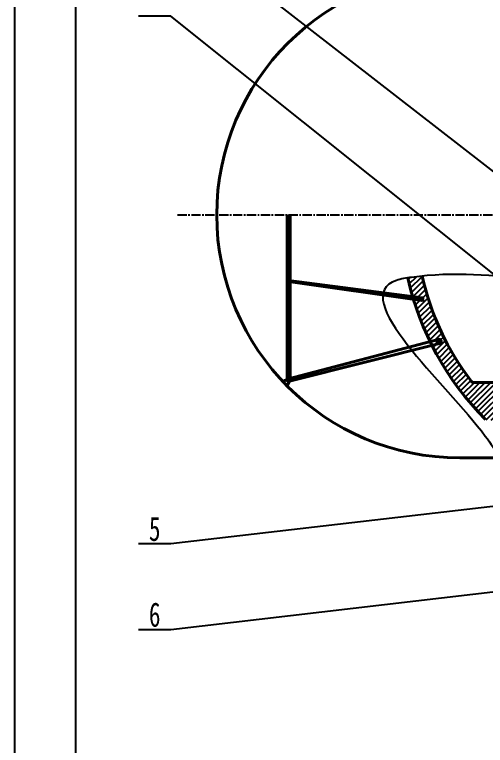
# Model space of a CAD drawing. Header units: millimetres. Extents: x 1593 to 2782, y 465 to 1306.
# Drawn here: x 1592.6 to 1786.2, y 846.6 to 1147.3 of the extents above; entities that cross this region are included whole.
import ezdxf

# ---------------------------------------------------------------- set-up
doc = ezdxf.new("R2010")
doc.units = ezdxf.units.MM
doc.header["$LTSCALE"] = 0.2
doc.linetypes.add('CENTER2', pattern=[28.575000000000003, 19.05, -3.175, 3.175, -3.175])
for name, color, linetype in [('中心线', 1, 'CENTER2'), ('剖面线', 3, 'Continuous'), ('尺寸线', 4, 'Continuous'), ('细实线', 2, 'Continuous')]:
    doc.layers.add(name, color=color, linetype=linetype)
doc.layers.add('粗实线', color=7, linetype='Continuous', lineweight=40)
doc.styles.add('标准', font='', dxfattribs={"width": 0.7})
doc.styles.get('标准').set_extended_font_data('SimSun')

msp = doc.modelspace()

# ---------------------------------------------------------------- hatches: boundary and pattern name
at = {"layer": '剖面线'}
h = msp.add_hatch(dxfattribs=at)
h.set_pattern_fill('ANSI31', scale=0.5)
h.set_pattern_definition([(45, (0, 0), (-1.122532015133644, 1.122532015133644), [])])
edge = h.paths.add_edge_path()
edge.add_line((1816.092858404494, 994.2881833943917), (1817.296858404514, 994.2881833941933))
edge.add_line((1817.296858404514, 994.2881833941933), (1817.296858404572, 995.9221833941854))
edge.add_line((1817.296858404572, 995.9221833941854), (1816.144458404843, 995.9221833942617))
edge.add_line((1816.144458404843, 995.9221833942617), (1808.965142054527, 995.9221833942617))
edge.add_line((1808.965142054527, 995.9221833942617), (1781.256854368564, 995.9221833942618))
edge.add_arc((1781.256854368564, 996.9221833942618), 1.000000000000002, 217.2260690325689, 270, ccw=False)
edge.add_arc((1870.724858403903, 1064.896277043771), 113.361030404406, 192.8354039054798, 217.2260690325653, ccw=False)
edge.add_spline(control_points=[(1760.196462811646, 1039.713009143237), (1758.73707464787, 1039.563359353022), (1756.776248369485, 1039.327714435763), (1754.80418506981, 1039.04079585434), (1754.310479854966, 1038.963272063408)], knot_values=[221.2960025932547, 221.2960025932547, 221.2960025932547, 221.2960025932547, 225.5153696010995, 226.9425449065152, 226.9425449065152, 226.9425449065152, 226.9425449065152], degree=3, periodic=0)
edge.add_arc((1870.724858403903, 1064.896277043772), 119.267884529939, 192.5584190414791, 196.4064552984097)
edge.add_line((1756.3133047389, 1031.209118240944), (1760.19415483252, 1030.702844247776))
edge.add_arc((1760.19415483252, 1030.185994411892), 0.5168498358843863, 0, 90, ccw=False)
edge.add_arc((1760.19415483252, 1030.185994411892), 0.5168498358843863, -95.742409423055, 0, ccw=False)
edge.add_line((1760.142440777809, 1029.671738240904), (1756.623800041524, 1030.171980638636))
edge.add_arc((1870.724858403903, 1064.896277043772), 119.2678845299391, 196.9265421228193, 205.9140812478019)
edge.add_line((1763.449311768439, 1012.773485730286), (1766.819698995978, 1013.663980476199))
edge.add_arc((1767.147797651095, 1012.82434239445), 0.9014659371342468, 0, 111.34366926285071, ccw=False)
edge.add_arc((1767.147797651095, 1012.82434239445), 0.9014659371342469, -75.8538549421313, 0, ccw=False)
edge.add_line((1767.368112366523, 1011.950212963542), (1764.246624065152, 1011.163476145727))
edge.add_arc((1870.724858403901, 1064.896277043776), 119.267884529939, 206.7771771832985, 224.8809598575955)
edge.add_arc((1786.923266746433, 981.4421833942617), 1.000000000000003, 224.8809598575918, 270)
edge.add_line((1786.923266746433, 980.4421833942617), (1808.311273943489, 980.4421833942616))
edge.add_line((1808.311273943489, 980.4421833942616), (1816.092858403793, 980.4421833942616))
edge.add_line((1816.092858403793, 980.4421833942616), (1816.092858404494, 994.2881833943917))

# ---------------------------------------------------------------- linework, layer by layer
at = {"color": 7}
msp.add_line((1617.5966187466, 1296.482584530604), (1617.5966187466, 475.4825845306041), dxfattribs=at)
at = {"layer": '中心线', "color": 7}
msp.add_line((1659.581151506653, 1064.896277043771), (1893.618363465355, 1064.896277043771), dxfattribs=at)
at = {"layer": '尺寸线', "color": 7}
for p, q in [((1812.513697003885, 1064.896277043771), (1656.777537256347, 1185.950181476803)), ((1656.777537256347, 1146.682822661954), (1643.611072840836, 1146.682822661954)), ((1855.724858403903, 987.6420425250388), (1656.777537256347, 1146.682822661954)), ((2089.024858403904, 980.0004304425472), (1656.777537256347, 929.4415594813006)), ((2089.024858403904, 944.6794905518707), (1656.777537256347, 894.1206195906241)), ((1656.777537256347, 929.4415594813006), (1643.611072840836, 929.4415594813006)), ((1656.777537256347, 894.1206195906241), (1643.611072840836, 894.1206195906241))]:
    msp.add_line(p, q, dxfattribs=at)
at = {"layer": '粗实线', "color": 7}
for p, q in [((1704.657008613353, 997.1452703410237), (1704.657008613353, 1064.896277043771)), ((1705.906271480244, 997.5699581884568), (1705.906271480244, 1064.90335167972)), ((1705.27476593379, 1037.867320496364), (1760.19415483252, 1030.702844247776)), ((1705.27476593379, 1037.472232601947), (1760.142440777809, 1029.671738240904)), ((1766.819698995978, 1013.663980476199), (1705.300432930569, 997.4098887338407)), ((1705.634216345142, 996.3908629939029), (1767.368112366523, 1011.950212963542)), ((1704.949351308352, 997.2873425179446), (1702.947527808292, 996.314499935147)), ((1705.634216345142, 996.3908629939029), (1704.717990207436, 994.4830349019019)), ((1808.965142054527, 995.9221833942617), (1781.256854368564, 995.9221833942618)), ((1825.724858403904, 964.8962770437712), (1775.724858403903, 964.8962770437713))]:
    msp.add_line(p, q, dxfattribs=at)
for centre, radius in [((1705.27476593379, 1037.669776549155), 0.1975439472081772), ((1705.27476593379, 1037.669776549155), 0.1109289712289464), ((1760.19415483252, 1030.185994411892), 0.5168498358843863), ((1760.19415483252, 1030.185994411892), 0.1898154921387765), ((1767.147797651095, 1012.82434239445), 0.9014659371342468), ((1767.147797651095, 1012.82434239445), 0.5782521302796017), ((1767.147797651095, 1012.82434239445), 0.5782521302795945), ((1705.300432930569, 996.8457102340071), 0.5641784998335775), ((1705.300432930569, 996.8457102340071), 0.2044547858185899)]:
    msp.add_circle(centre, radius, dxfattribs=at)
for centre, radius, start, end in [((1775.724858403903, 1064.896277043771), 100, 90, 270), ((1870.724858403903, 1064.896277043771), 119.2678845299389, 192.5461863091068, 224.8809598575928), ((1870.724858403903, 1064.896277043771), 113.361030404406, 192.8354039054801, 217.2260690325674), ((1781.256854368564, 996.9221833942618), 1, 217.2260690325699, 270)]:
    msp.add_arc(centre, radius, start, end, dxfattribs=at)
at = {"layer": '细实线', "color": 7}
msp.add_line((1592.5966187466, 1306.482584530604), (1592.5966187466, 465.4825845306041), dxfattribs=at)
msp.add_spline([(1960.724858403959, 1096.307846673485), (1959.374858400287, 1095.687969371844), (1946.730133808232, 1094.462157725513), (1896.091409064752, 1047.781855453899), (1855.724858403903, 1034.712429919799), (1755.800353403724, 1039.182558842984), (1749.698138598441, 1037.945700668064), (1786.159084129579, 973.8859514988633), (1792.258304181701, 964.8962770437713)], degree=3, dxfattribs=at)

# ---------------------------------------------------------------- texts
at = {"layer": '尺寸线', "color": 7, "style": '标准', "width": 0.7}
for s, p in [('5', (1647.833309978704, 930.710837649194)), ('6', (1647.833309978704, 895.3898977585175))]:
    msp.add_text(s, height=10, dxfattribs=at).set_placement(p)

doc.saveas('drawing.dxf')
